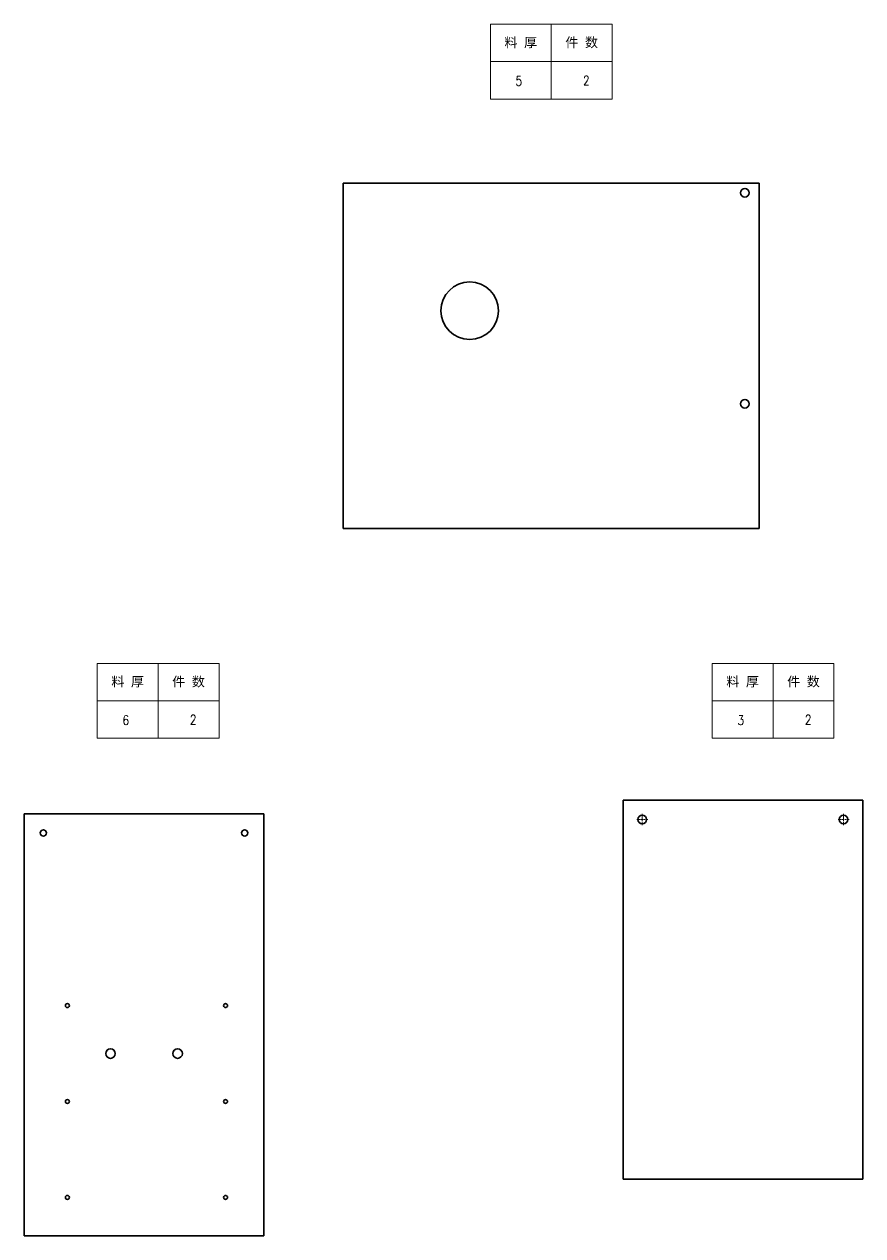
# Model space of a CAD drawing. Header units: millimetres. Extents: x 1333 to 104182, y -62926 to -5704.
# Drawn here: x 49994 to 50869, y -61540 to -60277 of the extents above; entities that cross this region are included whole.
import ezdxf
from ezdxf.enums import TextEntityAlignment as Align

# ---------------------------------------------------------------- set-up
doc = ezdxf.new("R2010")
doc.units = ezdxf.units.MM
doc.header["$LTSCALE"] = 0.5
doc.linetypes.add('DASHDOT', pattern=[18.5, 12, -3, 0.5, -3])
doc.layers.add('标注线', color=3, linetype='Continuous', lineweight=18)
doc.styles.add('DIM', font='romans.shx', dxfattribs={"width": 0.8, "bigfont": 'bigfont.shx'})
doc.styles.get("Standard").update_dxf_attribs({"font": 'simplex.shx'})

# ---------------------------------------------------------------- blocks, each defined once
blk = doc.blocks.new('*T160')
at = {"color": 0, "linetype": 'ByBlock', "lineweight": -2, "transparency": 16777216}
for p, q in [((0, 0), (127, 0)), ((0, 0), (0, -78)), ((63.5, 0), (63.5, -78)), ((127, 0), (127, -78)), ((0, -39), (127, -39)), ((0, -78), (127, -78))]:
    blk.add_line(p, q, dxfattribs=at)
at = {"color": 0, "transparency": 16777216, "char_height": 10, "width": 60.5, "attachment_point": 5}
for s, insert in [('{\\fSimSun|b0|i0|c134|p2;料 厚}', (31.75, -19.5)), ('{\\fSimSun|b0|i0|c134|p2;件 数}', (95.25, -19.5))]:
    blk.add_mtext(s, dxfattribs=dict(at, insert=insert))
blk = doc.blocks.new('拆图参数')
blk.add_blockref('*T160', (-63.5, 78))
at = {"style": 'DIM', "width": 0.8}
blk.add_attdef('6', text='', height=10, dxfattribs=at).set_placement((-37.1, 18.9), align=Align.MIDDLE_LEFT)
blk.add_attdef('1', text='', height=10, dxfattribs=at).set_placement((36.6, 19.3), align=Align.MIDDLE_CENTER)

msp = doc.modelspace()

# ---------------------------------------------------------------- linework, layer by layer
at = {"lineweight": 35}
for p, q in [((50327.012, -60442.412), (50761.012, -60442.412)), ((50327.012, -60802.412), (50327.012, -60442.412)), ((50761.012, -60802.412), (50761.012, -60442.412)), ((50761.012, -60802.412), (50327.012, -60802.412)), ((50869.025, -61085.892), (50619.025, -61085.892)), ((50619.025, -61085.892), (50619.025, -61480.892)), ((50869.025, -61085.892), (50869.025, -61480.892)), ((50244.254, -61099.916), (49994.254, -61099.916)), ((49994.254, -61099.916), (49994.254, -61539.916)), ((50244.254, -61099.916), (50244.254, -61539.916)), ((50869.025, -61480.892), (50619.025, -61480.892)), ((49994.254, -61539.916), (50244.254, -61539.916)), ((50244.254, -61539.916), (49994.254, -61539.916))]:
    msp.add_line(p, q, dxfattribs=at)
at = {"color": 1, "linetype": 'DASHDOT', "lineweight": 5, "ltscale": 0.292499}
for p, q in [((50639.025, -61100.042), (50639.025, -61111.742)), ((50849.025, -61100.042), (50849.025, -61111.742))]:
    msp.add_line(p, q, dxfattribs=at)
at = {"color": 1, "linetype": 'DASHDOT', "lineweight": 5, "ltscale": 0.292505}
for p, q in [((50644.875, -61105.892), (50633.175, -61105.892)), ((50854.875, -61105.892), (50843.175, -61105.892))]:
    msp.add_line(p, q, dxfattribs=at)
at = {"lineweight": 35}
for centre, radius in [((50746.012, -60452.412), 4.5), ((50459.012, -60575.412), 30), ((50746.012, -60672.412), 4.5), ((50639.025, -61105.892), 4.5), ((50849.025, -61105.892), 4.5), ((50014.254, -61119.916), 3.323), ((50224.254, -61119.916), 3.323), ((50039.254, -61299.916), 2.067), ((50204.254, -61299.916), 2.067), ((50084.254, -61349.916), 5), ((50154.254, -61349.916), 5), ((50039.254, -61399.916), 2.067), ((50204.254, -61399.916), 2.067), ((50039.254, -61499.916), 2.067), ((50204.254, -61499.916), 2.067)]:
    msp.add_circle(centre, radius, dxfattribs=at)

# ---------------------------------------------------------------- block references
at = {"layer": '标注线'}
for p, values in [((50544.031, -60354.706), {'1': '2', '6': '5'}), ((50133.958, -61021.207), {'1': '2', '6': '6'}), ((50775.434, -61021.207), {'1': '2', '6': '3'})]:
    msp.add_blockref('拆图参数', p, dxfattribs=at).add_auto_attribs(values)

doc.saveas('drawing.dxf')
